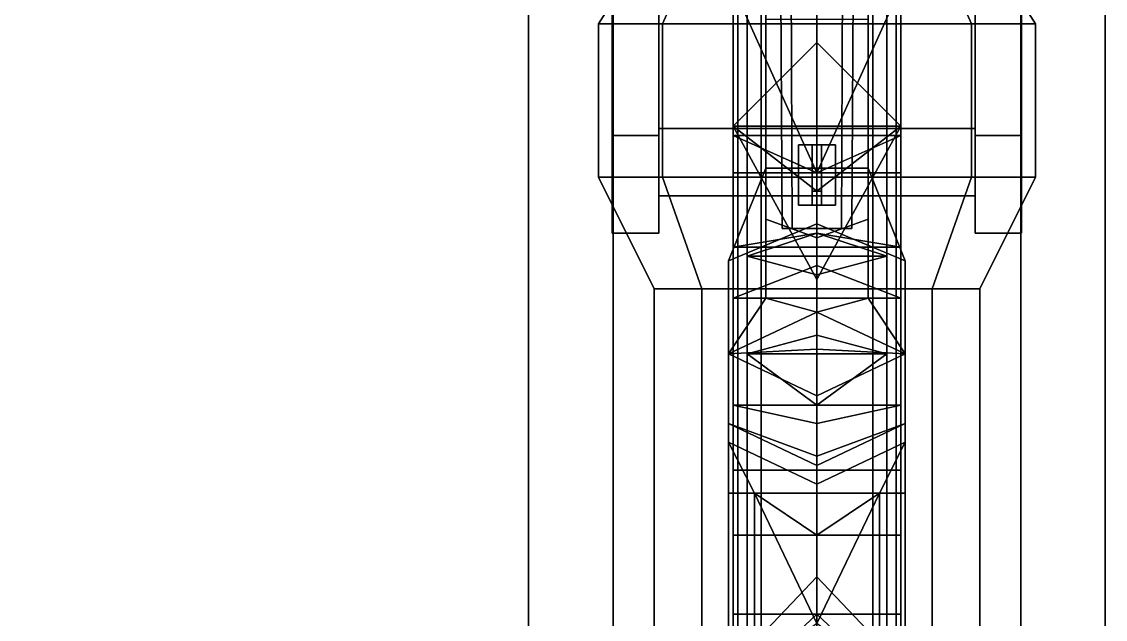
# Model space of a CAD drawing. Header units: millimetres. Extents: x -6 to 6, y -15 to 12.3.
# Drawn here: x -1.71 to 0.62, y -3.161 to -1.875 of the extents above; entities that cross this region are included whole.
import ezdxf

# ---------------------------------------------------------------- set-up
doc = ezdxf.new("R2010")
doc.units = ezdxf.units.MM
for name, color, linetype in [('ag42', 7, 'Continuous'), ('kpist', 7, 'Continuous'), ('ks_m36', 7, 'Continuous'), ('ks_m36_tripod', 3, 'Continuous'), ('partisan_rifle', 7, 'Continuous'), ('pistol1', 7, 'Continuous'), ('pvg_m42', 7, 'Continuous'), ('rifles_common', 3, 'Continuous')]:
    doc.layers.add(name, color=color, linetype=linetype)

msp = doc.modelspace()

# ---------------------------------------------------------------- linework, layer by layer
at = {"layer": 'ag42'}
for points in [[(-0.18, -0.52, 1.23), (-0.18, -1.8, 1.27), (0, -2.2, 1.39), (0, -0.47, 1.32)], [(0, -0.47, 1.32), (0, -2.2, 1.39), (0.18, -1.8, 1.27), (0.18, -0.52, 1.23)], [(-0.18, -1.8, 0.72), (-0.18, -2.12, 0.79), (-0.18, -2.12, 1.27), (-0.18, -1.8, 1.27)], [(0, -1.8, 0.6), (0, -2.12, 0.72), (-0.18, -2.12, 0.79), (-0.18, -1.8, 0.72)], [(-0.18, -1.8, 1.27), (-0.18, -2.12, 1.27), (0, -2.2, 1.39)], [(0.18, -2.12, 0.79), (0, -2.12, 0.72), (0, -1.8, 0.6), (0.18, -1.8, 0.72)], [(0.18, -1.8, 1.27), (0, -2.2, 1.39), (0.18, -2.12, 1.27)], [(0.18, -2.12, 1.27), (0.18, -2.12, 0.79), (0.18, -1.8, 0.72), (0.18, -1.8, 1.27)], [(-0.18, -2.12, 0.79), (-0.18, -2.2, 0.79), (-0.18, -2.2, 1.28), (-0.18, -2.12, 1.27)], [(-0.18, -2.12, 1.27), (-0.18, -2.2, 1.28), (0, -2.2, 1.39)], [(0, -2.12, 0.72), (0, -2.2, 0.72), (-0.18, -2.2, 0.79), (-0.18, -2.12, 0.79)], [(0.18, -2.12, 0.79), (0.18, -2.2, 0.79), (0, -2.2, 0.72), (0, -2.12, 0.72)], [(0.18, -2.12, 1.27), (0, -2.2, 1.39), (0.18, -2.2, 1.28)], [(0.18, -2.2, 1.28), (0.18, -2.2, 0.79), (0.18, -2.12, 0.79), (0.18, -2.12, 1.27)], [(-0.18, -2.2, 0.79), (-0.18, -2.36, 0.77), (-0.18, -2.36, 1.22), (-0.18, -2.2, 1.28)], [(-0.18, -2.2, 1.28), (-0.18, -2.36, 1.22), (0, -2.33, 1.3), (0, -2.2, 1.39)], [(0, -2.2, 0.72), (0, -2.36, 0.7), (-0.18, -2.36, 0.77), (-0.18, -2.2, 0.79)], [(0.18, -2.2, 0.79), (0.18, -2.36, 0.77), (0, -2.36, 0.7), (0, -2.2, 0.72)], [(0, -2.2, 1.39), (0, -2.33, 1.3), (0.18, -2.36, 1.22), (0.18, -2.2, 1.28)], [(0.18, -2.36, 1.22), (0.18, -2.36, 0.77), (0.18, -2.2, 0.79), (0.18, -2.2, 1.28)], [(-0.18, -2.36, 1.22), (-0.18, -2.47, 1.21), (0, -2.4, 1.29), (0, -2.33, 1.3)], [(0, -2.33, 1.3), (0, -2.4, 1.29), (0.18, -2.47, 1.21), (0.18, -2.36, 1.22)], [(-0.18, -2.36, 0.77), (-0.18, -2.47, 0.72), (-0.18, -2.47, 1.21), (-0.18, -2.36, 1.22)], [(0, -2.36, 0.7), (0, -2.47, 0.66), (-0.18, -2.47, 0.72), (-0.18, -2.36, 0.77)], [(0.18, -2.36, 0.77), (0.18, -2.47, 0.72), (0, -2.47, 0.66), (0, -2.36, 0.7)], [(0.18, -2.47, 1.21), (0.18, -2.47, 0.72), (0.18, -2.36, 0.77), (0.18, -2.36, 1.22)], [(-0.18, -2.47, 1.21), (-0.18, -2.47, 1.21), (0, -2.47, 1.29), (0, -2.4, 1.29)], [(0, -2.4, 1.29), (0, -2.4, 1.29), (0, -2.47, 1.29), (0.18, -2.47, 1.21)], [(-0.18, -2.47, 0.72), (-0.18, -2.7, 0.68), (-0.18, -2.7, 1.25), (-0.18, -2.47, 1.21)], [(0, -2.47, 0.66), (0, -2.7, 0.57), (-0.18, -2.7, 0.68), (-0.18, -2.47, 0.72)], [(-0.18, -2.47, 1.21), (-0.18, -2.7, 1.25), (0, -2.7, 1.35), (0, -2.47, 1.29)], [(0.18, -2.47, 0.72), (0.18, -2.7, 0.68), (0, -2.7, 0.57), (0, -2.47, 0.66)], [(0, -2.47, 1.29), (0, -2.7, 1.35), (0.18, -2.7, 1.25), (0.18, -2.47, 1.21)], [(0.18, -2.7, 1.25), (0.18, -2.7, 0.68), (0.18, -2.47, 0.72), (0.18, -2.47, 1.21)], [(-0.18, -2.7, 0.68), (-0.18, -2.84, 0.84), (-0.18, -2.84, 1.29), (-0.18, -2.7, 1.25)], [(0, -2.7, 0.57), (0, -2.74, 0.57), (-0.18, -2.7, 0.68)], [(0, -2.74, 0.57), (0, -2.84, 0.72), (-0.18, -2.84, 0.84), (-0.18, -2.7, 0.68)], [(-0.18, -2.7, 1.25), (-0.18, -2.84, 1.29), (0, -2.84, 1.39), (0, -2.7, 1.35)], [(0.18, -2.7, 0.68), (0.18, -2.84, 0.84), (0, -2.84, 0.72), (0, -2.74, 0.57)], [(0, -2.7, 1.35), (0, -2.84, 1.39), (0.18, -2.84, 1.29), (0.18, -2.7, 1.25)], [(0, -2.7, 0.57), (0.18, -2.7, 0.68), (0, -2.74, 0.57)], [(0.18, -2.84, 1.29), (0.18, -2.84, 0.84), (0.18, -2.7, 0.68), (0.18, -2.7, 1.25)], [(-0.18, -2.84, 0.84), (-0.18, -2.98, 0.93), (-0.18, -2.98, 1.33), (-0.18, -2.84, 1.29)], [(0, -2.84, 0.72), (0, -2.98, 0.86), (-0.18, -2.98, 0.93), (-0.18, -2.84, 0.84)], [(-0.18, -2.84, 1.29), (-0.18, -2.98, 1.33), (0, -2.98, 1.42), (0, -2.84, 1.39)], [(0, -2.84, 1.39), (0, -2.98, 1.42), (0.18, -2.98, 1.33), (0.18, -2.84, 1.29)], [(0.18, -2.84, 0.84), (0.18, -2.98, 0.93), (0, -2.98, 0.86), (0, -2.84, 0.72)], [(0.18, -2.98, 1.33), (0.18, -2.98, 0.93), (0.18, -2.84, 0.84), (0.18, -2.84, 1.29)], [(-0.18, -2.98, 0.93), (-0.18, -3.15, 1), (-0.18, -3.15, 1.37), (-0.18, -2.98, 1.33)], [(0, -2.98, 0.86), (0, -3.15, 0.97), (-0.18, -3.15, 1), (-0.18, -2.98, 0.93)], [(-0.18, -2.98, 1.33), (-0.18, -3.15, 1.37), (0, -3.15, 1.46), (0, -2.98, 1.42)], [(0.18, -2.98, 0.93), (0.18, -3.15, 1), (0, -3.15, 0.97), (0, -2.98, 0.86)], [(0, -2.98, 1.42), (0, -3.15, 1.46), (0.18, -3.15, 1.37), (0.18, -2.98, 1.33)], [(0.18, -3.15, 1.37), (0.18, -3.15, 1), (0.18, -2.98, 0.93), (0.18, -2.98, 1.33)], [(-0.18, -3.15, 1), (-0.18, -3.32, 1.05), (-0.18, -3.32, 1.4), (-0.18, -3.15, 1.37)], [(0, -3.15, 0.97), (0.18, -3.32, 1.05), (-0.18, -3.32, 1.05), (0, -3.15, 0.97)], [(-0.18, -3.15, 1), (0, -3.15, 0.97), (-0.18, -3.32, 1.05), (-0.18, -3.15, 1)], [(-0.18, -3.15, 1.37), (-0.18, -3.32, 1.4), (0, -3.32, 1.47), (0, -3.15, 1.46)], [(0, -3.15, 1.46), (0, -3.32, 1.47), (0.18, -3.32, 1.4), (0.18, -3.15, 1.37)], [(0, -3.15, 0.97), (0.18, -3.15, 1), (0.18, -3.32, 1.05), (0, -3.15, 0.97)], [(0.18, -3.32, 1.4), (0.18, -3.32, 1.05), (0.18, -3.15, 1), (0.18, -3.15, 1.37)]]:
    msp.add_3dface(points, dxfattribs=at)
at = {"layer": 'kpist'}
for points in [[(0, -0.15, -1.28), (0, -2.1, -0.8), (-0.18, -2.1, -0.67), (-0.18, -0.2, -1.12)], [(0.18, -0.2, -1.12), (0.18, -2.1, -0.67), (0, -2.1, -0.8), (0, -0.15, -1.28)], [(-0.18, -0.2, -1.12), (-0.18, -2.1, -0.67), (-0.18, -2.1, -0.34), (-0.18, -1.76, -0.12)], [(0.18, -2.1, -0.34), (0.18, -2.1, -0.67), (0.18, -0.2, -1.12), (0.18, -1.76, -0.12)], [(-0.18, -1.76, -0.12), (-0.18, -2.1, -0.34), (0, -1.92, -0.02), (0, -1.76, 0.03)], [(0, -1.76, 0.03), (0, -1.92, -0.02), (0.18, -2.1, -0.34), (0.18, -1.76, -0.12)], [(-0.18, -2.1, -0.34), (0, -2.24, -0.21), (0, -1.92, -0.02)], [(0, -1.92, -0.02), (0, -2.24, -0.21), (0.18, -2.1, -0.34)], [(-0.18, -2.1, -0.67), (-0.18, -3.32, -0.67), (-0.18, -3.32, -0.34), (-0.18, -2.1, -0.34)], [(-0.18, -2.1, -0.34), (0, -2.43, -0.26), (0, -2.24, -0.21)], [(-0.18, -2.1, -0.34), (-0.18, -3.32, -0.34), (0, -3.31, -0.26), (0, -2.43, -0.26)], [(0, -2.1, -0.8), (0, -3.32, -0.8), (-0.18, -3.32, -0.67), (-0.18, -2.1, -0.67)], [(0.18, -2.1, -0.67), (0.18, -3.32, -0.67), (0, -3.32, -0.8), (0, -2.1, -0.8)], [(0, -2.43, -0.26), (0, -3.31, -0.26), (0.18, -3.32, -0.34), (0.18, -2.1, -0.34)], [(0, -2.24, -0.21), (0, -2.43, -0.26), (0.18, -2.1, -0.34)], [(0.18, -3.32, -0.34), (0.18, -3.32, -0.67), (0.18, -2.1, -0.67), (0.18, -2.1, -0.34)]]:
    msp.add_3dface(points, dxfattribs=at)
at = {"layer": 'ks_m36', "color": 3}
for points in [[(-0.44, -1.03, 6.33), (-0.44, -1.08, 6.28), (-0.44, -2.33, 6.79), (-0.44, -0.84, 6.79)], [(-0.44, -0.84, 6.79), (-0.44, -2.33, 6.79), (-0.34, -2.33, 6.79), (-0.34, -0.84, 6.79)], [(-0.34, -2.33, 6.79), (-0.34, -1.08, 6.28), (-0.34, -1.03, 6.33), (-0.34, -0.84, 6.79)], [(0.34, -1.03, 6.33), (0.34, -1.08, 6.28), (0.34, -2.33, 6.79), (0.34, -0.84, 6.79)], [(0.34, -0.84, 6.79), (0.34, -2.33, 6.79), (0.44, -2.33, 6.79), (0.44, -0.84, 6.79)], [(0.44, -2.33, 6.79), (0.44, -1.08, 6.28), (0.44, -1.03, 6.33), (0.44, -0.84, 6.79)], [(-0.44, -1.08, 6.28), (-0.44, -1.6, 5.76), (-0.44, -2.33, 5.85), (-0.44, -2.33, 6.79)], [(-0.34, -2.33, 5.85), (-0.34, -1.6, 5.76), (-0.34, -1.08, 6.28), (-0.34, -2.33, 6.79)], [(0.34, -1.08, 6.28), (0.34, -1.6, 5.76), (0.34, -2.33, 5.85), (0.34, -2.33, 6.79)], [(0.44, -2.33, 5.85), (0.44, -1.6, 5.76), (0.44, -1.08, 6.28), (0.44, -2.33, 6.79)], [(-0.44, -1.6, 5.76), (-0.44, -1.83, 5.63), (-0.44, -2.12, 5.63), (-0.44, -2.33, 5.85)], [(-0.34, -2.12, 5.63), (-0.34, -1.83, 5.63), (-0.34, -1.6, 5.76), (-0.34, -2.33, 5.85)], [(0.34, -1.6, 5.76), (0.34, -1.83, 5.63), (0.34, -2.12, 5.63), (0.34, -2.33, 5.85)], [(0.44, -2.12, 5.63), (0.44, -1.83, 5.63), (0.44, -1.6, 5.76), (0.44, -2.33, 5.85)], [(-0.44, -2.12, 5.63), (-0.44, -1.83, 5.63), (-0.34, -1.83, 5.63), (-0.34, -2.12, 5.63)], [(0.34, -2.12, 5.63), (0.34, -1.83, 5.63), (0.44, -1.83, 5.63), (0.44, -2.12, 5.63)], [(-0.44, -2.33, 5.85), (-0.44, -2.12, 5.63), (-0.34, -2.12, 5.63), (-0.34, -2.33, 5.85)], [(0.34, -2.33, 5.85), (0.34, -2.12, 5.63), (0.44, -2.12, 5.63), (0.44, -2.33, 5.85)], [(-0.44, -2.33, 6.79), (-0.44, -2.33, 5.85), (-0.34, -2.33, 5.85), (-0.34, -2.33, 6.79)], [(0.34, -2.33, 6.79), (0.34, -2.33, 5.85), (0.44, -2.33, 5.85), (0.44, -2.33, 6.79)]]:
    msp.add_3dface(points, dxfattribs=at)
at = {"layer": 'ks_m36'}
for points in [[(-0.4384, -1.33, 7.7184), (-0.62, -1.33, 7.28), (-0.62, -7.07, 7.28), (-0.4384, -7.07, 7.7184)], [(-0.62, -1.33, 7.28), (-0.4384, -1.33, 6.8416), (-0.4384, -7.07, 6.8416), (-0.62, -7.07, 7.28)], [(0, -1.33, 7.9), (-0.4384, -1.33, 7.7184), (-0.4384, -7.07, 7.7184), (0, -7.07, 7.9)], [(-0.4384, -1.33, 6.8416), (0, -1.33, 6.66), (0, -7.07, 6.66), (-0.4384, -7.07, 6.8416)], [(0.4384, -1.33, 7.7184), (0, -1.33, 7.9), (0, -7.07, 7.9), (0.4384, -7.07, 7.7184)], [(0, -1.33, 6.66), (0.4384, -1.33, 6.8416), (0.4384, -7.07, 6.8416), (0, -7.07, 6.66)], [(0.62, -1.33, 7.28), (0.4384, -1.33, 7.7184), (0.4384, -7.07, 7.7184), (0.62, -7.07, 7.28)], [(0.4384, -1.33, 6.8416), (0.62, -1.33, 7.28), (0.62, -7.07, 7.28), (0.4384, -7.07, 6.8416)], [(0.34, -2.105, 6.3411), (0.34, -1.815, 6.3411), (-0.34, -1.815, 6.3411), (-0.34, -2.105, 6.3411)], [(0.34, -1.815, 5.8389), (0.34, -2.105, 5.8389), (-0.34, -2.105, 5.8389), (-0.34, -1.815, 5.8389)], [(0.34, -2.25, 6.09), (0.34, -2.105, 6.3411), (-0.34, -2.105, 6.3411), (-0.34, -2.25, 6.09)], [(0.34, -2.105, 5.8389), (0.34, -2.25, 6.09), (-0.34, -2.25, 6.09), (-0.34, -2.105, 5.8389)]]:
    msp.add_3dface(points, dxfattribs=at)
at = {"layer": 'ks_m36_tripod'}
for points in [[(-5.42, -2.8521, -0.0017), (-5.4793, -2.9675, 0.1283), (-1.3263, -0.5698, 4.1521), (-1.267, -0.4544, 4.0221)], [(-5.2904, -2.8584, -0.1317), (-5.42, -2.8521, -0.0017), (-1.267, -0.4544, 4.0221), (-1.1374, -0.4607, 3.8921)], [(-5.1664, -2.9828, -0.1856), (-5.2904, -2.8584, -0.1317), (-1.1374, -0.4607, 3.8921), (-1.0134, -0.5851, 3.8383)], [(-5.4793, -2.9675, 0.1283), (-5.4336, -3.1371, 0.1821), (-1.2806, -0.7394, 4.206), (-1.3263, -0.5698, 4.1521)], [(-5.1207, -3.1524, -0.1317), (-5.1664, -2.9828, -0.1856), (-1.0134, -0.5851, 3.8383), (-0.9677, -0.7547, 3.8921)], [(-5.4336, -3.1371, 0.1821), (-5.3096, -3.2615, 0.1283), (-1.1566, -0.8637, 4.1521), (-1.2806, -0.7394, 4.206)], [(-5.18, -3.2678, -0.0017), (-5.1207, -3.1524, -0.1317), (-0.9677, -0.7547, 3.8921), (-1.027, -0.8701, 4.0221)], [(-5.3096, -3.2615, 0.1283), (-5.18, -3.2678, -0.0017), (-1.027, -0.8701, 4.0221), (-1.1566, -0.8637, 4.1521)]]:
    msp.add_3dface(points, dxfattribs=at)
at = {"layer": 'partisan_rifle'}
for points in [[(-0.11, -1.87, -1.13), (-0.11, -2.19, -1.09), (-0.11, -2.3, -0.34), (-0.11, -1.58, -0.34)], [(-0.11, -1.58, -0.34), (-0.11, -2.3, -0.34), (0, -2.34, -0.27), (0, -1.58, -0.27)], [(0, -1.58, -0.27), (0, -2.34, -0.27), (0.11, -2.3, -0.34), (0.11, -1.58, -0.34)], [(0.11, -2.19, -1.09), (0.11, -1.87, -1.13), (0.11, -1.58, -0.34), (0.11, -2.3, -0.34)], [(0, -1.87, -1.22), (0, -2.19, -1.17), (-0.11, -2.19, -1.09), (-0.11, -1.87, -1.13)], [(0, -2.19, -1.17), (0, -1.87, -1.22), (0.11, -1.87, -1.13), (0.11, -2.19, -1.09)], [(-0.11, -2.19, -1.09), (-0.19, -2.39, -1.3), (-0.19, -2.39, -1.01), (-0.11, -2.19, -1.09)], [(-0.11, -2.19, -1.09), (-0.19, -2.39, -1.01), (-0.19, -2.59, -0.55), (-0.11, -2.47, -0.44)], [(0, -2.19, -1.17), (0, -2.31, -1.3), (-0.19, -2.39, -1.3), (-0.11, -2.19, -1.09)], [(-0.11, -2.19, -1.09), (-0.11, -2.19, -1.09), (-0.11, -2.47, -0.44), (-0.11, -2.3, -0.34)], [(0, -2.31, -1.3), (0, -2.19, -1.17), (0.11, -2.19, -1.09), (0.19, -2.39, -1.3)], [(0.11, -2.19, -1.09), (0.11, -2.19, -1.09), (0.11, -2.3, -0.34), (0.11, -2.47, -0.44)], [(0.19, -2.39, -1.3), (0.11, -2.19, -1.09), (0.11, -2.19, -1.09), (0.19, -2.39, -1.01)], [(0.19, -2.39, -1.01), (0.11, -2.19, -1.09), (0.11, -2.47, -0.44), (0.19, -2.59, -0.55)], [(-0.11, -2.3, -0.34), (-0.11, -2.47, -0.44), (0, -2.5, -0.42), (0, -2.34, -0.27)], [(0, -2.34, -0.27), (0, -2.5, -0.42), (0.11, -2.47, -0.44), (0.11, -2.3, -0.34)], [(0, -2.31, -1.3), (0, -2.81, -1.3), (-0.19, -2.74, -1.32), (-0.19, -2.39, -1.3)], [(0.19, -2.39, -1.3), (0.19, -2.74, -1.32), (0, -2.81, -1.3), (0, -2.31, -1.3)], [(-0.19, -2.39, -1.01), (-0.19, -2.74, -1.02), (-0.19, -2.78, -0.89), (-0.19, -2.59, -0.55)], [(-0.19, -2.39, -1.3), (-0.19, -2.74, -1.32), (-0.19, -2.74, -1.02), (-0.19, -2.39, -1.01)], [(0.19, -2.74, -1.02), (0.19, -2.39, -1.01), (0.19, -2.59, -0.55), (0.19, -2.78, -0.89)], [(0.19, -2.74, -1.32), (0.19, -2.39, -1.3), (0.19, -2.39, -1.01), (0.19, -2.74, -1.02)], [(-0.11, -2.47, -0.44), (-0.19, -2.59, -0.55), (-0.19, -2.59, -0.55), (0, -2.5, -0.42)], [(0.19, -2.59, -0.55), (0.11, -2.47, -0.44), (0, -2.5, -0.42), (0.19, -2.59, -0.55)], [(0, -2.5, -0.42), (-0.19, -2.59, -0.55), (-0.19, -2.59, -0.55), (0, -2.58, -0.42)], [(0.19, -2.59, -0.55), (0, -2.5, -0.42), (0, -2.58, -0.42), (0.19, -2.59, -0.55)], [(0, -2.58, -0.42), (-0.19, -2.59, -0.55), (-0.19, -2.59, -0.55), (0, -2.68, -0.37)], [(0.19, -2.59, -0.55), (0, -2.58, -0.42), (0, -2.68, -0.37), (0.19, -2.59, -0.55)], [(-0.19, -2.59, -0.55), (-0.19, -2.78, -0.89), (-0.19, -2.89, -0.57), (-0.19, -2.89, -0.34)], [(0, -2.68, -0.37), (-0.19, -2.59, -0.55), (-0.19, -2.89, -0.34), (0, -2.89, -0.22)], [(0.19, -2.59, -0.55), (0, -2.68, -0.37), (0, -2.89, -0.22), (0.19, -2.89, -0.34)], [(0.19, -2.78, -0.89), (0.19, -2.59, -0.55), (0.19, -2.89, -0.34), (0.19, -2.89, -0.57)], [(-0.19, -2.74, -1.02), (0, -2.83, -1.02), (0, -2.87, -0.89), (-0.19, -2.78, -0.89)], [(-0.19, -2.74, -1.32), (0, -2.81, -1.3), (0, -2.83, -1.02), (-0.19, -2.74, -1.02)], [(0, -2.83, -1.02), (0.19, -2.74, -1.02), (0.19, -2.78, -0.89), (0, -2.87, -0.89)], [(0, -2.81, -1.3), (0.19, -2.74, -1.32), (0.19, -2.74, -1.02), (0, -2.83, -1.02)], [(-0.19, -2.78, -0.89), (-0.19, -2.78, -0.89), (-0.1344, -2.89, -0.7044), (-0.19, -2.89, -0.57)], [(-0.19, -2.78, -0.89), (0, -2.87, -0.89), (0, -2.98, -0.74), (-0.1344, -2.89, -0.7044)], [(0, -2.87, -0.89), (0.19, -2.78, -0.89), (0.1344, -2.89, -0.7044), (0, -2.98, -0.74)], [(0.19, -2.78, -0.89), (0.19, -2.78, -0.89), (0.19, -2.89, -0.57), (0.1344, -2.89, -0.7044)], [(-0.19, -2.89, -0.34), (-0.19, -2.89, -0.57), (-0.19, -3.27, -0.34), (-0.19, -3.27, -0.06)], [(-0.19, -2.89, -0.57), (-0.1344, -2.89, -0.7044), (-0.1344, -3.27, -0.4744), (-0.19, -3.27, -0.34)], [(0, -2.89, -0.22), (-0.19, -2.89, -0.34), (-0.19, -3.27, -0.06), (0, -3.07, -0.13)], [(0, -2.98, -0.74), (0, -2.98, -0.74), (0, -3.17, -0.6), (-0.1344, -2.89, -0.7044)], [(-0.1344, -2.89, -0.7044), (-0.1344, -2.89, -0.7044), (0, -3.17, -0.6), (-0.1344, -3.27, -0.4744)], [(0.19, -2.89, -0.34), (0, -2.89, -0.22), (0, -3.07, -0.13), (0.19, -3.27, -0.06)], [(0, -2.98, -0.74), (0, -2.98, -0.74), (0.1344, -2.89, -0.7044), (0, -3.17, -0.6)], [(0.1344, -2.89, -0.7044), (0.1344, -2.89, -0.7044), (0.1344, -3.27, -0.4744), (0, -3.17, -0.6)], [(0.1344, -2.89, -0.7044), (0.19, -2.89, -0.57), (0.19, -3.27, -0.34), (0.1344, -3.27, -0.4744)], [(0.19, -2.89, -0.57), (0.19, -2.89, -0.34), (0.19, -3.27, -0.06), (0.19, -3.27, -0.34)], [(0, -3.07, -0.13), (0, -3.07, -0.13), (-0.19, -3.27, -0.06), (0.19, -3.27, -0.06)]]:
    msp.add_3dface(points, dxfattribs=at)
at = {"layer": 'pistol1'}
for points in [[(-0.053, -2.32, -0.053), (-0.075, -2.32), (-0.08, -1.43), (-0.0566, -1.43, -0.0566)], [(-0.075, -2.32), (-0.053, -2.32, 0.053), (-0.0566, -1.43, 0.0566), (-0.08, -1.43)], [(0, -2.32, -0.075), (-0.053, -2.32, -0.053), (-0.0566, -1.43, -0.0566), (0, -1.43, -0.08)], [(-0.053, -2.32, 0.053), (0, -2.32, 0.075), (0, -1.43, 0.08), (-0.0566, -1.43, 0.0566)], [(0.053, -2.32, -0.053), (0, -2.32, -0.075), (0, -1.43, -0.08), (0.0566, -1.43, -0.0566)], [(0, -2.32, 0.075), (0.053, -2.32, 0.053), (0.0566, -1.43, 0.0566), (0, -1.43, 0.08)], [(0.075, -2.32), (0.053, -2.32, -0.053), (0.0566, -1.43, -0.0566), (0.08, -1.43)], [(0.053, -2.32, 0.053), (0.075, -2.32), (0.08, -1.43), (0.0566, -1.43, 0.0566)], [(-0.04, -2.14, 0.05), (-0.04, -2.27, 0.05), (-0.04, -2.27, 0.15), (-0.04, -2.14, 0.15)], [(0.04, -2.14, 0.15), (0.04, -2.14, 0.05), (-0.04, -2.14, 0.05), (-0.04, -2.14, 0.15)], [(-0.04, -2.14, 0.15), (-0.04, -2.27, 0.15), (-0.01, -2.27, 0.15), (-0.01, -2.14, 0.15)], [(-0.01, -2.14, 0.15), (-0.01, -2.27, 0.15), (-0.01, -2.24, 0.17), (-0.01, -2.14, 0.19)], [(0.01, -2.14, 0.19), (0.01, -2.14, 0.15), (-0.01, -2.14, 0.15), (-0.01, -2.14, 0.19)], [(-0.01, -2.14, 0.19), (-0.01, -2.24, 0.17), (0.01, -2.24, 0.17), (0.01, -2.14, 0.19)], [(0.01, -2.24, 0.17), (0.01, -2.27, 0.15), (0.01, -2.14, 0.15), (0.01, -2.14, 0.19)], [(0.01, -2.27, 0.15), (0.04, -2.27, 0.15), (0.04, -2.14, 0.15), (0.01, -2.14, 0.15)], [(0.04, -2.27, 0.15), (0.04, -2.27, 0.05), (0.04, -2.14, 0.05), (0.04, -2.14, 0.15)], [(-0.01, -2.24, 0.17), (-0.01, -2.27, 0.15), (0.01, -2.27, 0.15), (0.01, -2.24, 0.17)], [(-0.04, -2.27, 0.15), (-0.04, -2.27, 0.05), (0.04, -2.27, 0.05), (0.04, -2.27, 0.15)], [(-0.075, -2.32), (0.053, -2.32, 0.053), (0, -2.32, 0.075), (-0.053, -2.32, 0.053)], [(-0.053, -2.32, -0.053), (0.075, -2.32), (0.053, -2.32, 0.053), (-0.075, -2.32)], [(0, -2.32, -0.075), (0.053, -2.32, -0.053), (0.075, -2.32), (-0.053, -2.32, -0.053)]]:
    msp.add_3dface(points, dxfattribs=at)
at = {"layer": 'pvg_m42'}
for points in [[(-0.17, -3.88, 1.78), (-0.1202, -3.88, 1.82), (-0.1202, -1.43, 1.82), (-0.17, -1.43, 1.78)], [(-0.1202, -3.88, 1.74), (-0.17, -3.88, 1.78), (-0.17, -1.43, 1.78), (-0.1202, -1.43, 1.74)], [(-0.1202, -3.88, 1.82), (0, -3.88, 1.85), (0, -1.43, 1.85), (-0.1202, -1.43, 1.82)], [(0, -3.88, 1.7), (-0.1202, -3.88, 1.74), (-0.1202, -1.43, 1.74), (0, -1.43, 1.7)], [(0, -3.88, 1.85), (0.1202, -3.88, 1.82), (0.1202, -1.43, 1.82), (0, -1.43, 1.85)], [(0.1202, -3.88, 1.74), (0, -3.88, 1.7), (0, -1.43, 1.7), (0.1202, -1.43, 1.74)], [(0.1202, -3.88, 1.82), (0.17, -3.88, 1.78), (0.17, -1.43, 1.78), (0.1202, -1.43, 1.82)], [(0.17, -3.88, 1.78), (0.1202, -3.88, 1.74), (0.1202, -1.43, 1.74), (0.17, -1.43, 1.78)], [(-0.3323, -1.88, 1.8677), (-0.47, -1.88, 2.2), (-0.35, -1.69, 2.2), (-0.2475, -1.69, 1.9525)], [(-0.47, -1.88, 2.2), (-0.3323, -1.88, 2.5323), (-0.2475, -1.69, 2.4475), (-0.35, -1.69, 2.2)], [(0, -1.88, 1.73), (-0.3323, -1.88, 1.8677), (-0.2475, -1.69, 1.9525), (0, -1.69, 1.85)], [(-0.3323, -1.88, 2.5323), (0, -1.88, 2.67), (0, -1.69, 2.55), (-0.2475, -1.69, 2.4475)], [(0.3323, -1.88, 1.8677), (0, -1.88, 1.73), (0, -1.69, 1.85), (0.2475, -1.69, 1.9525)], [(0, -1.88, 2.67), (0.3323, -1.88, 2.5323), (0.2475, -1.69, 2.4475), (0, -1.69, 2.55)], [(0.47, -1.88, 2.2), (0.3323, -1.88, 1.8677), (0.2475, -1.69, 1.9525), (0.35, -1.69, 2.2)], [(0.3323, -1.88, 2.5323), (0.47, -1.88, 2.2), (0.35, -1.69, 2.2), (0.2475, -1.69, 2.4475)], [(-0.3323, -1.88, 2.5323), (-0.47, -1.88, 2.2), (-0.47, -2.21, 2.2), (-0.3323, -2.21, 2.5323)], [(-0.47, -1.88, 2.2), (-0.3323, -1.88, 1.8677), (-0.3323, -2.21, 1.8677), (-0.47, -2.21, 2.2)], [(0, -1.88, 2.67), (-0.3323, -1.88, 2.5323), (-0.3323, -2.21, 2.5323), (0, -2.21, 2.67)], [(-0.3323, -1.88, 1.8677), (0, -1.88, 1.73), (0, -2.21, 1.73), (-0.3323, -2.21, 1.8677)], [(0.3323, -1.88, 2.5323), (0, -1.88, 2.67), (0, -2.21, 2.67), (0.3323, -2.21, 2.5323)], [(0, -1.88, 1.73), (0.3323, -1.88, 1.8677), (0.3323, -2.21, 1.8677), (0, -2.21, 1.73)], [(0.47, -1.88, 2.2), (0.3323, -1.88, 2.5323), (0.3323, -2.21, 2.5323), (0.47, -2.21, 2.2)], [(0.3323, -1.88, 1.8677), (0.47, -1.88, 2.2), (0.47, -2.21, 2.2), (0.3323, -2.21, 1.8677)], [(-0.3323, -2.21, 2.5323), (-0.47, -2.21, 2.2), (-0.35, -2.45, 2.2), (-0.2475, -2.45, 2.4475)], [(-0.47, -2.21, 2.2), (-0.3323, -2.21, 1.8677), (-0.2475, -2.45, 1.9525), (-0.35, -2.45, 2.2)], [(0, -2.21, 2.67), (-0.3323, -2.21, 2.5323), (-0.2475, -2.45, 2.4475), (0, -2.45, 2.55)], [(-0.3323, -2.21, 1.8677), (0, -2.21, 1.73), (0, -2.45, 1.85), (-0.2475, -2.45, 1.9525)], [(0.3323, -2.21, 2.5323), (0, -2.21, 2.67), (0, -2.45, 2.55), (0.2475, -2.45, 2.4475)], [(0, -2.21, 1.73), (0.3323, -2.21, 1.8677), (0.2475, -2.45, 1.9525), (0, -2.45, 1.85)], [(0.47, -2.21, 2.2), (0.3323, -2.21, 2.5323), (0.2475, -2.45, 2.4475), (0.35, -2.45, 2.2)], [(0.3323, -2.21, 1.8677), (0.47, -2.21, 2.2), (0.35, -2.45, 2.2), (0.2475, -2.45, 1.9525)], [(-0.2475, -2.45, 2.4475), (-0.35, -2.45, 2.2), (-0.35, -3.87, 2.2), (-0.2475, -3.87, 2.4475)], [(-0.35, -2.45, 2.2), (-0.2475, -2.45, 1.9525), (-0.2475, -3.87, 1.9525), (-0.35, -3.87, 2.2)], [(0, -2.45, 2.55), (-0.2475, -2.45, 2.4475), (-0.2475, -3.87, 2.4475), (0, -3.87, 2.55)], [(-0.2475, -2.45, 1.9525), (0, -2.45, 1.85), (0, -3.87, 1.85), (-0.2475, -3.87, 1.9525)], [(0.2475, -2.45, 2.4475), (0, -2.45, 2.55), (0, -3.87, 2.55), (0.2475, -3.87, 2.4475)], [(0, -2.45, 1.85), (0.2475, -2.45, 1.9525), (0.2475, -3.87, 1.9525), (0, -3.87, 1.85)], [(0.35, -2.45, 2.2), (0.2475, -2.45, 2.4475), (0.2475, -3.87, 2.4475), (0.35, -3.87, 2.2)], [(0.2475, -2.45, 1.9525), (0.35, -2.45, 2.2), (0.35, -3.87, 2.2), (0.2475, -3.87, 1.9525)]]:
    msp.add_3dface(points, dxfattribs=at)
at = {"layer": 'rifles_common', "color": 2}
for points in [[(-0.15, -1.45, -1.18), (-0.15, -2.38, -0.9), (-0.15, -2.38, -0.24), (-0.15, -1.45, -0.33)], [(-0.15, -1.45, -0.33), (-0.15, -2.38, -0.24), (0, -2.33, -0.21), (0, -1.45, -0.3)], [(0, -1.83, -1.15), (0, -2.38, -0.98), (-0.15, -2.38, -0.9), (-0.15, -1.45, -1.18)], [(0, -2.33, -0.21), (0.15, -2.38, -0.24), (0.15, -1.45, -0.33), (0, -1.45, -0.3)], [(0.15, -2.38, -0.9), (0, -2.38, -0.98), (0, -1.83, -1.15), (0.15, -1.45, -1.18)], [(0.15, -2.38, -0.24), (0.15, -2.38, -0.9), (0.15, -1.45, -1.18), (0.15, -1.45, -0.33)], [(-0.15, -2.38, -0.24), (-0.15, -2.38, -0.24), (0, -2.42, -0.21), (0, -2.33, -0.21)], [(0, -2.42, -0.21), (0.15, -2.38, -0.24), (0.15, -2.38, -0.24), (0, -2.33, -0.21)], [(-0.15, -2.38, -0.9), (-0.15, -2.59, -0.84), (-0.15, -2.59, -0.4), (-0.15, -2.38, -0.24)], [(-0.15, -2.38, -0.24), (-0.15, -2.59, -0.4), (0, -2.55, -0.32), (0, -2.42, -0.21)], [(0, -2.38, -0.98), (0, -2.59, -0.91), (-0.15, -2.59, -0.84), (-0.15, -2.38, -0.9)], [(0, -2.55, -0.32), (0.15, -2.59, -0.4), (0.15, -2.38, -0.24), (0, -2.42, -0.21)], [(0.15, -2.59, -0.84), (0, -2.59, -0.91), (0, -2.38, -0.98), (0.15, -2.38, -0.9)], [(0.15, -2.59, -0.4), (0.15, -2.59, -0.84), (0.15, -2.38, -0.9), (0.15, -2.38, -0.24)], [(-0.15, -2.59, -0.4), (-0.15, -2.59, -0.4), (0, -2.7, -0.32), (0, -2.55, -0.32)], [(0, -2.55, -0.32), (0, -2.55, -0.32), (0, -2.7, -0.32), (0.15, -2.59, -0.4)], [(-0.15, -2.59, -0.84), (-0.15, -3.59, -0.57), (-0.15, -3.59, -0.1), (-0.15, -2.59, -0.4)], [(-0.15, -2.59, -0.4), (-0.15, -3.59, -0.1), (0, -3.45, -0.07), (0, -2.7, -0.32)], [(0, -2.59, -0.91), (0, -3.52, -0.69), (-0.15, -3.59, -0.57), (-0.15, -2.59, -0.84)], [(0, -3.45, -0.07), (0.15, -3.59, -0.1), (0.15, -2.59, -0.4), (0, -2.7, -0.32)], [(0.15, -3.59, -0.57), (0, -3.52, -0.69), (0, -2.59, -0.91), (0.15, -2.59, -0.84)], [(0.15, -3.59, -0.1), (0.15, -3.59, -0.57), (0.15, -2.59, -0.84), (0.15, -2.59, -0.4)]]:
    msp.add_3dface(points, dxfattribs=at)

doc.saveas('drawing.dxf')
